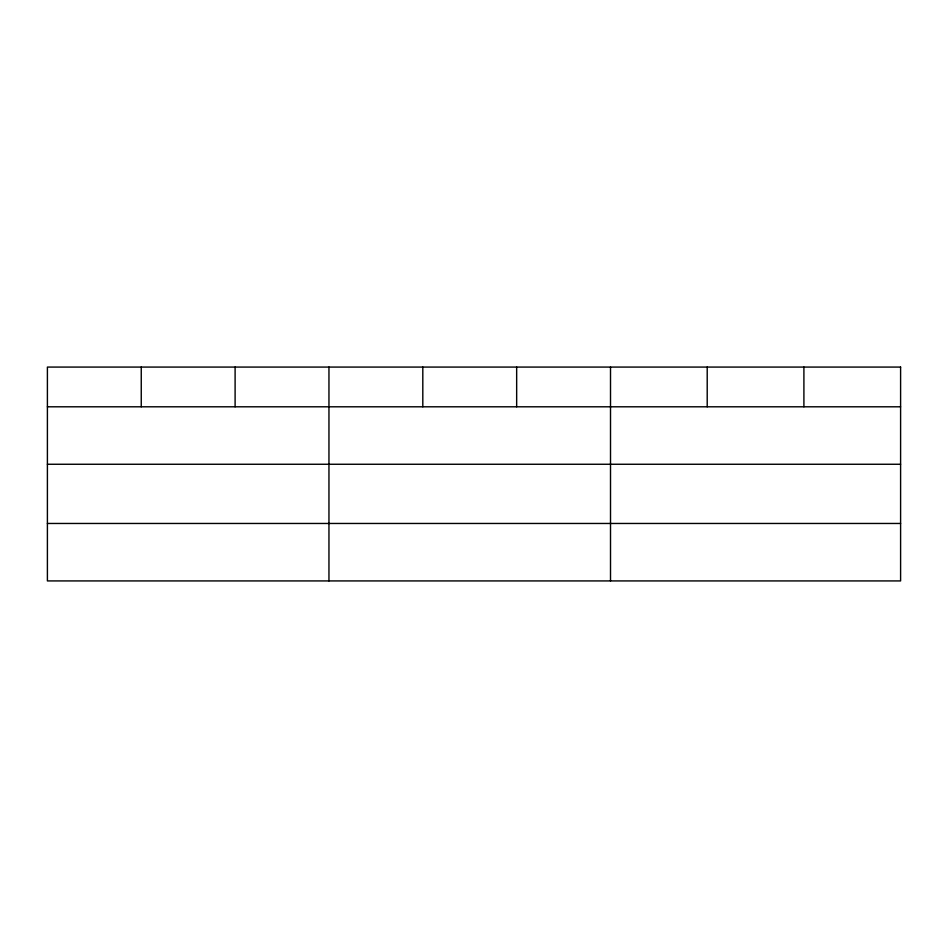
<?xml version="1.0" encoding="UTF-8"?>
<svg xmlns="http://www.w3.org/2000/svg" width="948" height="948" viewBox="0 0 948 948"><rect width="100%" height="100%" fill="white"/><g stroke="black" fill="none" stroke-linecap="round" stroke-linejoin="round"><path stroke-width="1.42" d="M47.4 406.799L900.6 406.799M47.4 464.259L900.6 464.259M47.4 523.462L900.6 523.462M803.904 367.077L803.904 406.799M707.208 367.077L707.208 406.799M610.512 367.077L610.512 580.923M516.66 367.077L516.66 406.799M422.808 367.077L422.808 406.799M328.956 367.077L328.956 580.923M235.104 367.077L235.104 406.799M141.252 367.077L141.252 406.799M900.6 367.077L47.4 367.077L47.4 580.923L900.6 580.923L900.6 367.077"/></g></svg>
